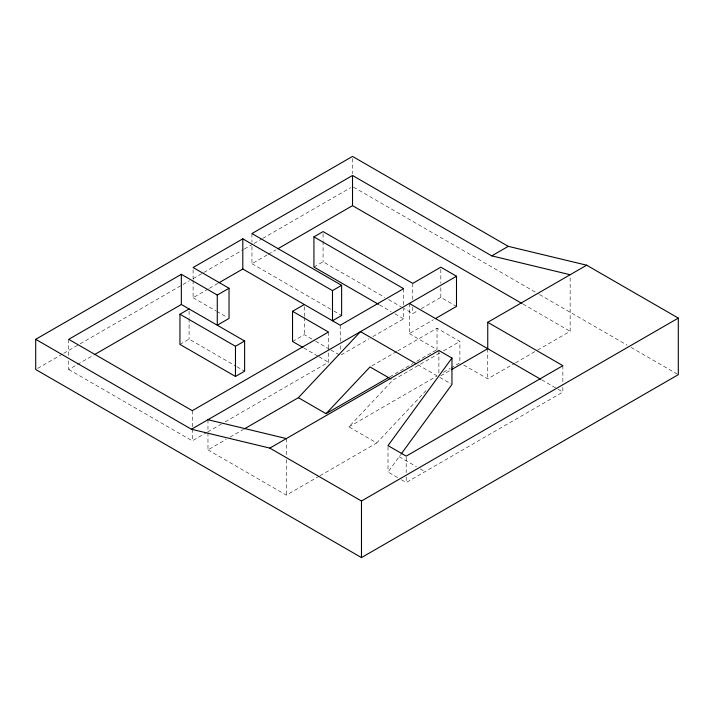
<?xml version="1.0" encoding="UTF-8"?>
<svg xmlns="http://www.w3.org/2000/svg" width="714" height="714" viewBox="0 0 714 714"><rect width="100%" height="100%" fill="white"/><g stroke="black" fill="none" stroke-linecap="round" stroke-linejoin="round"><path stroke-width="0.54" stroke-dasharray="3.57 2.68" d="M397.591 477.541L388.014 472.016L400.483 454.934M426.017 390.594L376.76 442.948L348.905 426.865L392.87 380.134L439.779 353.046M37.628 368.388L62.743 353.885M63.716 353.323L79.165 344.407M80.129 343.845L189.281 280.834M193.146 278.603L202.803 273.025M203.767 272.462L243.376 249.605M244.34 249.043L253.033 244.027M253.997 243.465L261.726 239.003M262.69 238.449L350.592 187.702M68.731 360.882L68.731 369.504L76.434 365.05M77.398 364.497L93.757 355.054M193.101 280.45L193.101 297.693L208.399 288.867M209.354 288.313L217.957 283.351M251.944 246.482L251.944 263.725L267.268 254.871M268.232 254.318L275.89 249.9M179.946 344.407L189.094 339.123L236.004 366.211M313.928 267.045L323.076 261.77L384.792 297.399M292.544 341.471L304.307 334.679L314.704 340.685M68.731 369.504L192.289 440.833L206.774 432.47M207.747 431.916L221.269 424.107M225.133 421.876L328.476 362.212L328.476 349.28M341.194 354.867L369.04 338.793M372.887 336.571L403.615 318.828L403.615 309.135M402.152 307.422L412.763 313.553L417.44 310.849M421.18 308.689L440.815 297.354L456.496 306.404M207.97 432.648L207.97 449.891L226.24 439.333M230.087 437.12L243.554 429.346M409.354 303.45L409.354 333.616L433.407 319.729M371.923 365.827L396.814 351.458M397.769 350.904L437.022 328.244L459.887 341.444L459.887 362.792L451.203 367.808M389.737 376.894L412.897 363.524M416.762 361.293L436.058 350.146M443.608 350.833L459.887 341.444M348.905 426.865L436.727 376.162M443.483 372.262L450.239 368.362M440.815 375.796L450.391 370.271M207.97 449.891L286.359 495.141L319.06 476.265M320.015 475.711L376.76 442.948M463.725 365.006L487.742 378.875L514.571 363.381M515.535 362.837L536.607 350.663M537.571 350.11L570.147 331.305L570.147 276.943M401.42 479.754L406.212 482.521L562.864 392.075L562.864 384.373M353.484 187.139L538.543 293.981M539.507 294.543L627.213 345.183M631.069 347.406L677.336 374.118M522.96 304.057L570.147 331.305M541.676 379.839L557.09 388.737M558.053 389.291L562.864 392.075M388.648 299.63L401.188 306.868M379.509 304.914L391.076 311.59M394.94 313.821L403.615 318.828M409.354 333.616L437.022 349.592L437.022 328.244M251.944 263.725L332.956 310.492M333.92 311.045L341.631 315.499M417.868 364.765L436.986 375.805M439.833 377.447L451.025 383.909M315.65 341.23L329.832 349.423M330.778 349.967L339.284 354.876M303.887 348.021L318.069 356.206M319.015 356.75L328.476 362.212M193.101 297.693L215.798 310.795M216.744 311.34L227.141 317.346M399.18 456.719L416.423 466.67M420.251 468.884L425.044 471.651M236.959 366.755L244.616 371.182M562.864 365.675L562.864 383.275M487.742 348.7L487.742 378.875M440.815 269.33L440.815 283.342M440.815 287.653L440.815 297.354M438.896 350.503L438.896 373.609M412.763 283.378L412.763 299.541M412.763 307.082L412.763 313.553M406.212 457.219L406.212 472.614M406.212 477.014L406.212 482.521M403.615 288.661L403.615 304.824M388.014 446.714L388.014 472.016M352.52 158.57L352.52 173.654M340.23 325.254L340.23 341.417M340.23 345.728L340.23 351.109M328.476 332.037L328.476 348.2M323.076 233.755L323.076 240.216M323.076 241.296L323.076 261.77M304.307 306.663L304.307 316.364M304.307 317.435L304.307 334.679M286.359 438.574L286.359 455.211M286.359 459.646L286.359 495.141M251.944 233.549L251.944 242.171M207.97 419.716L207.97 431.568M193.101 269.678L193.101 279.37M192.289 410.666L192.289 427.909M192.289 428.98L192.289 440.833M189.094 311.108L189.094 317.569M189.094 318.649L189.094 339.123M68.731 339.328L68.731 356.572"/><path stroke-width="1.07" d="M35.7 339.328L352.52 156.411L508.27 246.339L586.658 265.197L678.3 318.096L678.3 374.671L361.48 557.589L35.7 369.504L35.7 339.328L191.45 429.248L269.838 448.106L438.896 350.503L451.962 358.044L388.014 445.607L406.212 456.121L562.864 365.675L487.742 322.3L487.742 348.7L451.346 369.718M401.134 454.042L451.962 384.444L451.962 358.044M244.518 428.784L298.372 397.689L360.508 331.644L415.95 363.658M298.372 397.689L326.039 413.665L370.013 366.934L390.969 379.027M217.279 295.052L217.279 325.227L229.033 318.435L229.033 288.26L217.279 295.052L181.347 274.31L68.731 339.328L192.289 410.666L328.476 332.037L292.544 311.295L292.544 341.471L302.941 347.477M332.492 290.607L332.492 320.782L341.631 315.499L341.631 285.332L332.492 290.607L242.805 238.833L193.101 267.518L229.033 288.26M570.147 274.729L491.759 255.871L352.52 175.483L251.944 233.549L341.631 285.332M94.721 354.492L181.347 304.485L244.616 341.006L244.616 371.182L235.468 376.457L179.946 344.407L179.946 314.231L189.094 308.948M218.912 282.798L242.805 268.999L340.23 325.254L403.615 288.661L313.928 236.878L313.928 267.045L378.545 304.351M277.808 248.793L352.52 205.659L521.996 303.504M313.928 236.878L323.076 231.595L412.763 283.378L440.815 267.179L456.496 276.229L456.496 306.404L435.335 318.623M292.544 311.295L304.307 304.512M179.946 314.231L235.468 346.29L244.616 341.006M191.45 429.248L456.496 276.229M491.759 255.871L508.27 246.339M326.039 413.665L388.773 377.447M487.742 322.3L586.658 265.197M269.838 448.106L361.48 501.014L678.3 318.096M207.97 419.716L286.359 438.574M409.354 303.45L540.712 379.286M361.48 501.014L361.48 557.589M352.52 175.483L352.52 205.659M242.805 238.833L242.805 268.999M235.468 346.29L235.468 376.457M181.347 274.31L181.347 304.485"/></g></svg>
